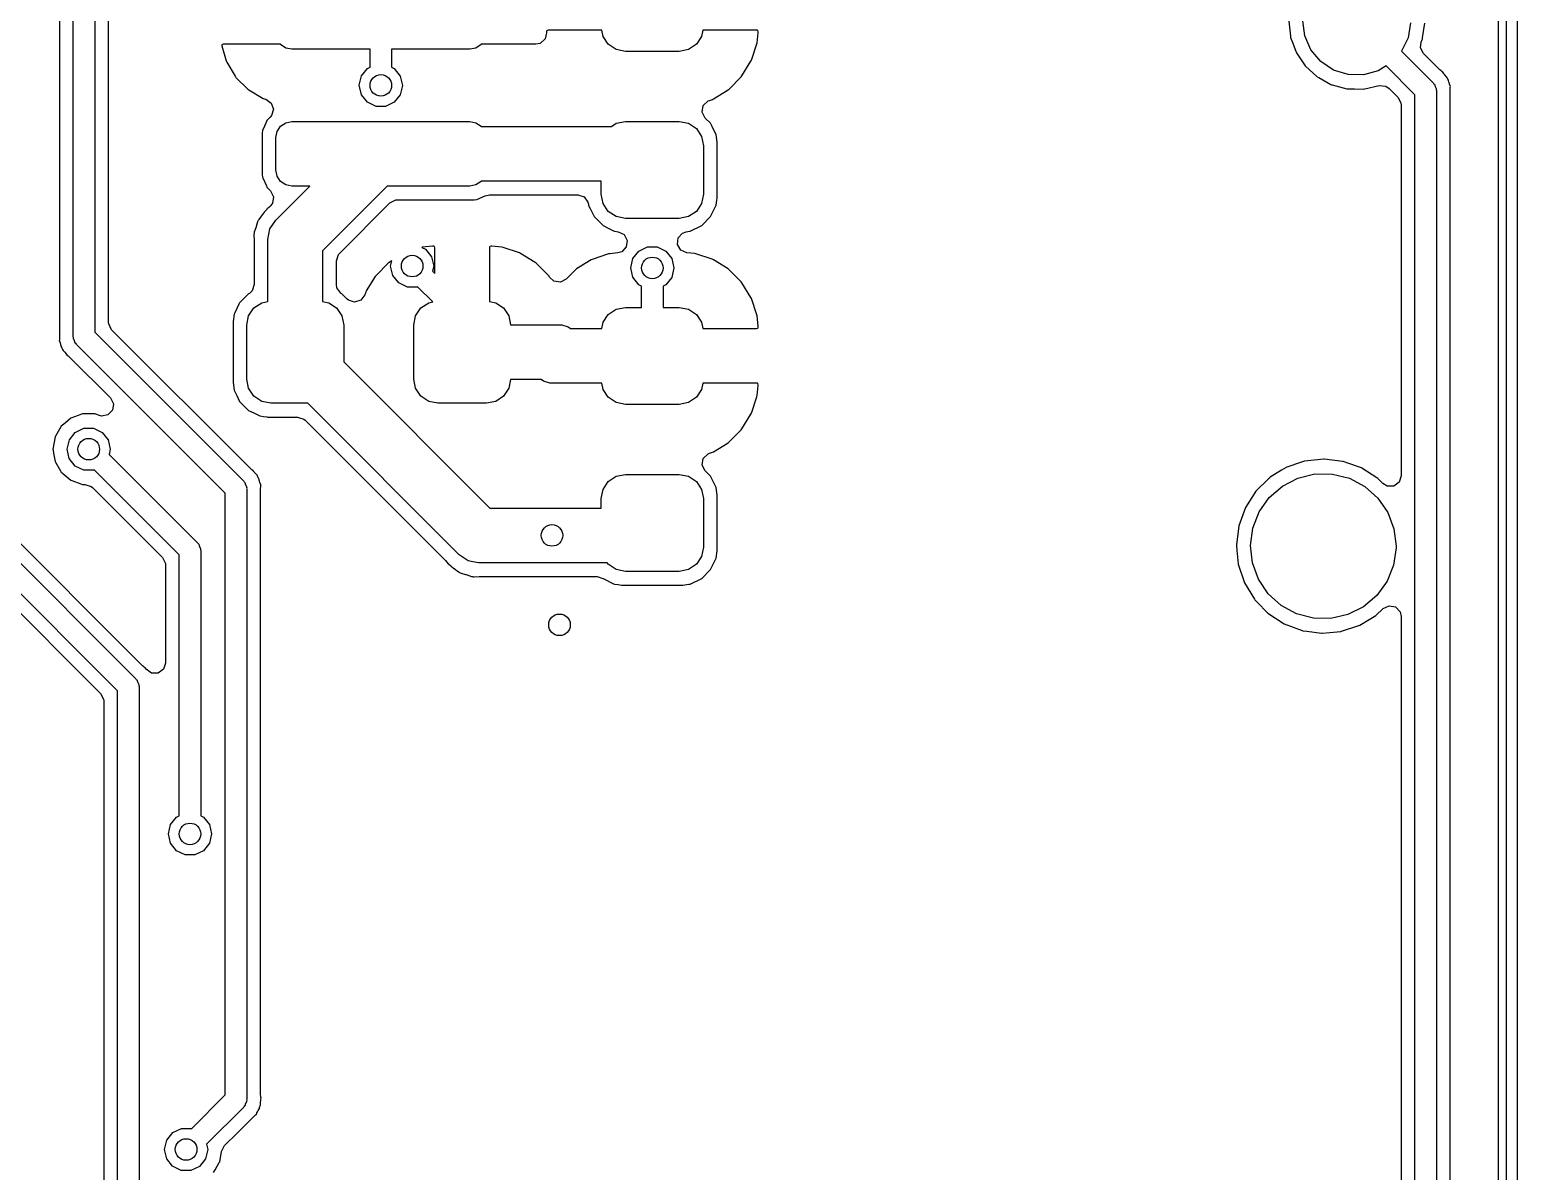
# Model space of a CAD drawing. Extents: x 3.59 to 5.68, y -3.55 to -1.66.
# Drawn here: x 5.132 to 5.676, y -2.705 to -2.288 of the extents above; entities that cross this region are included whole.
import ezdxf

# ---------------------------------------------------------------- set-up
doc = ezdxf.new("R2010")
doc.units = 0
doc.header["$MEASUREMENT"] = 0
doc.layers.add('BLACK', color=7, linetype='CONTINUOUS')

msp = doc.modelspace()

# ---------------------------------------------------------------- linework, layer by layer
at = {"layer": 'BLACK', "linetype": 'CONTINUOUS'}
for p, q in [((5.6721, -3.42997), (5.6721, -1.77643)), ((5.67604, -1.77643), (5.67604, -3.42997)), ((5.66905, -1.85785), (5.66905, -2.51005)), ((5.14831, -2.4005), (5.14831, -2.21697)), ((5.15619, -2.21697), (5.15619, -2.39887)), ((5.1433, -2.2222), (5.1433, -2.40017)), ((5.16121, -2.39518), (5.16121, -2.22137)), ((5.32186, -2.28855), (5.32136, -2.28871)), ((5.34147, -2.28855), (5.32186, -2.28855)), ((5.34192, -2.2908), (5.34147, -2.28855)), ((5.37842, -2.28855), (5.37797, -2.2908)), ((5.39832, -2.28855), (5.37842, -2.28855)), ((5.39848, -2.28867), (5.39832, -2.28855)), ((5.59251, -2.28526), (5.59312, -2.29074)), ((5.59841, -2.29059), (5.59769, -2.28505)), ((5.63705, -2.28577), (5.63613, -2.29128)), ((5.64147, -2.2913), (5.64224, -2.28594)), ((5.20308, -2.29367), (5.20263, -2.29381)), ((5.20263, -2.29381), (5.20263, -2.29423)), ((5.22402, -2.29367), (5.20308, -2.29367)), ((5.22408, -2.29375), (5.22402, -2.29367)), ((5.22599, -2.29503), (5.22408, -2.29375)), ((5.29739, -2.29375), (5.29547, -2.29503)), ((5.29744, -2.29367), (5.29739, -2.29375)), ((5.31737, -2.29367), (5.29744, -2.29367)), ((5.31895, -2.29333), (5.31737, -2.29367)), ((5.32074, -2.29172), (5.31895, -2.29333)), ((5.32121, -2.28953), (5.32074, -2.29172)), ((5.32126, -2.28952), (5.32121, -2.28953)), ((5.32136, -2.28871), (5.32124, -2.28887)), ((5.32124, -2.28887), (5.32124, -2.28922)), ((5.32124, -2.28922), (5.32126, -2.28952)), ((5.34384, -2.29367), (5.34192, -2.2908)), ((5.34671, -2.29559), (5.34384, -2.29367)), ((5.37605, -2.29367), (5.37318, -2.29559)), ((5.37797, -2.2908), (5.37605, -2.29367)), ((5.39619, -2.29947), (5.39817, -2.2935)), ((5.39817, -2.2935), (5.39826, -2.29309)), ((5.39826, -2.29309), (5.39864, -2.28942)), ((5.39865, -2.28916), (5.39848, -2.28867)), ((5.39864, -2.28942), (5.39865, -2.28922)), ((5.39865, -2.28922), (5.39865, -2.28916)), ((5.59312, -2.29074), (5.59315, -2.29097)), ((5.59315, -2.29097), (5.59323, -2.29119)), ((5.59323, -2.29119), (5.59323, -2.29119)), ((5.59323, -2.29119), (5.594, -2.2933)), ((5.594, -2.2933), (5.5952, -2.29659)), ((5.60066, -2.29569), (5.59841, -2.29059)), ((5.63613, -2.29128), (5.63377, -2.29613)), ((5.64072, -2.29493), (5.64096, -2.29287)), ((5.64096, -2.29287), (5.64132, -2.29195)), ((5.64132, -2.29195), (5.64141, -2.29173)), ((5.64132, -2.29195), (5.64132, -2.29195)), ((5.64141, -2.29173), (5.64147, -2.2913)), ((5.20263, -2.29423), (5.20422, -2.29971)), ((5.22825, -2.29548), (5.22599, -2.29503)), ((5.2568, -2.29548), (5.22825, -2.29548)), ((5.2568, -2.30204), (5.2568, -2.29548)), ((5.29321, -2.29548), (5.26467, -2.29548)), ((5.26467, -2.29548), (5.26467, -2.30204)), ((5.29547, -2.29503), (5.29321, -2.29548)), ((5.3501, -2.29626), (5.34671, -2.29559)), ((5.36979, -2.29626), (5.3501, -2.29626)), ((5.37318, -2.29559), (5.36979, -2.29626)), ((5.396, -2.29988), (5.39619, -2.29947)), ((5.5952, -2.29659), (5.59533, -2.29678)), ((5.59533, -2.29678), (5.59533, -2.29678)), ((5.59533, -2.29678), (5.59586, -2.29757)), ((5.59586, -2.29757), (5.59854, -2.30155)), ((5.60425, -2.29997), (5.60066, -2.29569)), ((5.63377, -2.29613), (5.64534, -2.3077)), ((5.64182, -2.29708), (5.64072, -2.29493)), ((5.6477, -2.30296), (5.64182, -2.29708)), ((5.20422, -2.29971), (5.20441, -2.30015)), ((5.20441, -2.30015), (5.2075, -2.30536)), ((5.25364, -2.30524), (5.25583, -2.3025)), ((5.25583, -2.3025), (5.2568, -2.30204)), ((5.26467, -2.30204), (5.26564, -2.30251)), ((5.26564, -2.30251), (5.26783, -2.30525)), ((5.39271, -2.30522), (5.396, -2.29988)), ((5.59854, -2.30155), (5.59871, -2.30171)), ((5.59871, -2.30171), (5.59871, -2.30171)), ((5.59871, -2.30171), (5.60278, -2.30542)), ((5.6089, -2.30306), (5.60425, -2.29997)), ((5.61423, -2.30472), (5.6089, -2.30306)), ((5.61981, -2.30483), (5.61423, -2.30472)), ((5.62519, -2.30336), (5.61981, -2.30483)), ((5.62808, -2.30158), (5.62519, -2.30336)), ((5.63862, -2.31212), (5.62808, -2.30158)), ((5.64809, -2.30326), (5.6477, -2.30296)), ((5.64833, -2.30348), (5.64809, -2.30326)), ((5.64869, -2.30368), (5.64833, -2.30348)), ((5.64915, -2.30431), (5.64869, -2.30368)), ((5.64921, -2.3044), (5.64915, -2.30431)), ((5.64961, -2.30487), (5.64921, -2.3044)), ((5.65024, -2.3055), (5.64961, -2.30487)), ((5.2075, -2.30536), (5.20779, -2.30575)), ((5.20779, -2.30575), (5.21207, -2.31003)), ((5.21207, -2.31003), (5.21246, -2.31033)), ((5.21246, -2.31033), (5.21767, -2.31341)), ((5.25286, -2.30865), (5.25364, -2.30524)), ((5.25363, -2.31207), (5.25286, -2.30865)), ((5.26861, -2.30869), (5.26782, -2.3121)), ((5.26783, -2.30525), (5.26861, -2.30867)), ((5.26861, -2.30867), (5.26861, -2.30869)), ((5.3823, -2.3136), (5.38764, -2.31029)), ((5.38764, -2.31029), (5.38799, -2.31002)), ((5.38799, -2.31002), (5.39243, -2.30557)), ((5.39243, -2.30557), (5.39271, -2.30522)), ((5.60278, -2.30542), (5.60296, -2.30558)), ((5.60296, -2.30558), (5.60347, -2.30585)), ((5.60347, -2.30585), (5.60795, -2.30829)), ((5.60795, -2.30829), (5.60821, -2.30843)), ((5.60821, -2.30843), (5.60844, -2.30849)), ((5.60844, -2.30849), (5.60844, -2.30849)), ((5.60844, -2.30849), (5.61377, -2.30989)), ((5.61377, -2.30989), (5.614, -2.30995)), ((5.614, -2.30995), (5.61423, -2.30995)), ((5.61423, -2.30995), (5.61423, -2.30995)), ((5.61423, -2.30995), (5.61653, -2.30999)), ((5.61653, -2.30999), (5.61998, -2.31004)), ((5.61998, -2.31004), (5.62037, -2.30995)), ((5.62037, -2.30995), (5.62558, -2.30876)), ((5.62558, -2.30876), (5.62798, -2.30897)), ((5.62798, -2.30897), (5.62921, -2.3098)), ((5.62921, -2.3098), (5.63246, -2.31306)), ((5.64534, -2.3077), (5.64549, -2.30799)), ((5.64549, -2.30799), (5.64574, -2.30817)), ((5.64574, -2.30817), (5.64603, -2.30905)), ((5.64603, -2.30905), (5.64645, -2.30987)), ((5.64645, -2.30987), (5.6464, -2.31019)), ((5.6464, -2.31019), (5.6465, -2.31049)), ((5.65039, -2.30588), (5.65024, -2.3055)), ((5.65056, -2.30615), (5.65039, -2.30588)), ((5.65068, -2.30643), (5.65056, -2.30615)), ((5.65092, -2.30676), (5.65068, -2.30643)), ((5.65107, -2.30746), (5.65092, -2.30676)), ((5.65111, -2.30764), (5.65107, -2.30746)), ((5.65128, -2.30822), (5.65111, -2.30764)), ((5.6516, -2.30906), (5.65128, -2.30822)), ((5.65152, -2.31062), (5.65158, -2.30946)), ((5.65158, -2.30946), (5.6516, -2.30906)), ((5.65158, -2.30946), (5.65158, -2.30946)), ((4.96157, -2.3158), (5.17121, -2.52544)), ((5.21767, -2.31341), (5.21812, -2.3136)), ((5.21812, -2.3136), (5.21864, -2.31375)), ((5.21864, -2.31375), (5.22063, -2.31511)), ((5.22063, -2.31511), (5.22145, -2.31737)), ((5.25581, -2.31481), (5.25363, -2.31207)), ((5.25896, -2.31634), (5.25581, -2.31481)), ((5.26562, -2.31484), (5.26246, -2.31635)), ((5.26782, -2.3121), (5.26562, -2.31484)), ((5.37858, -2.31608), (5.38029, -2.31437)), ((5.38029, -2.31437), (5.38082, -2.31415)), ((5.38082, -2.31415), (5.3819, -2.31379)), ((5.3819, -2.31379), (5.3823, -2.3136)), ((5.63246, -2.31306), (5.63355, -2.3152)), ((5.63355, -2.3152), (5.6336, -2.31581)), ((5.6336, -2.31581), (5.6336, -2.45136)), ((5.63862, -3.06315), (5.63862, -2.31212)), ((5.6465, -2.31049), (5.6465, -3.06478)), ((5.65152, -2.31082), (5.65152, -2.31062)), ((5.65152, -3.06309), (5.65152, -2.31082)), ((5.21934, -2.32123), (5.21908, -2.32148)), ((5.22031, -2.32025), (5.21934, -2.32123)), ((5.21934, -2.32123), (5.21934, -2.32123)), ((5.22077, -2.31969), (5.22031, -2.32025)), ((5.22145, -2.31737), (5.22077, -2.31969)), ((5.26246, -2.31635), (5.25896, -2.31634)), ((5.37821, -2.31846), (5.37858, -2.31608)), ((5.3793, -2.3206), (5.37821, -2.31846)), ((5.38123, -2.32252), (5.3793, -2.3206)), ((5.16449, -2.52986), (4.95601, -2.32137)), ((5.21744, -2.3252), (5.21733, -2.32614)), ((5.21733, -2.32614), (5.21733, -2.34119)), ((5.21818, -2.32352), (5.21744, -2.3252)), ((5.21894, -2.32181), (5.21818, -2.32352)), ((5.21908, -2.32148), (5.21894, -2.32181)), ((5.21894, -2.32181), (5.21894, -2.32181)), ((5.22235, -2.32776), (5.2228, -2.3255)), ((5.2228, -2.3255), (5.22408, -2.32358)), ((5.22408, -2.32358), (5.22599, -2.3223)), ((5.22599, -2.3223), (5.22825, -2.32185)), ((5.22825, -2.32185), (5.29321, -2.32185)), ((5.29321, -2.32185), (5.29547, -2.3223)), ((5.29547, -2.3223), (5.29739, -2.32358)), ((5.29739, -2.32358), (5.29744, -2.32367)), ((5.29744, -2.32367), (5.34501, -2.32367)), ((5.34501, -2.32367), (5.34671, -2.32253)), ((5.34671, -2.32253), (5.3501, -2.32185)), ((5.3501, -2.32185), (5.36979, -2.32185)), ((5.36979, -2.32185), (5.37318, -2.32253)), ((5.37318, -2.32253), (5.37605, -2.32445)), ((5.37605, -2.32445), (5.37797, -2.32732)), ((5.38179, -2.32367), (5.38123, -2.32252)), ((5.38271, -2.32554), (5.38179, -2.32367)), ((5.38326, -2.32667), (5.38271, -2.32554)), ((5.38367, -2.3294), (5.38326, -2.32667)), ((5.22235, -2.33957), (5.22235, -2.32776)), ((5.37797, -2.32732), (5.37865, -2.33071)), ((5.37865, -2.33071), (5.37865, -2.34843)), ((5.38367, -2.34974), (5.38367, -2.3294)), ((5.21733, -2.34119), (5.21744, -2.34215)), ((5.21744, -2.34215), (5.21756, -2.34241)), ((5.21756, -2.34241), (5.21756, -2.34241)), ((5.21756, -2.34241), (5.2189, -2.34543)), ((5.2228, -2.34183), (5.22235, -2.33957)), ((5.22408, -2.34375), (5.2228, -2.34183)), ((5.2189, -2.34543), (5.21909, -2.34587)), ((5.21909, -2.34587), (5.21935, -2.34612)), ((5.21935, -2.34612), (5.21935, -2.34612)), ((5.21935, -2.34612), (5.22044, -2.34721)), ((5.22044, -2.34721), (5.22154, -2.34936)), ((5.22238, -2.35789), (5.23479, -2.34548)), ((5.22599, -2.34503), (5.22408, -2.34375)), ((5.22825, -2.34548), (5.22599, -2.34503)), ((5.23479, -2.34548), (5.22825, -2.34548)), ((5.26308, -2.34548), (5.23945, -2.36911)), ((5.29321, -2.34548), (5.26308, -2.34548)), ((5.29547, -2.34503), (5.29321, -2.34548)), ((5.29739, -2.34375), (5.29547, -2.34503)), ((5.29744, -2.34367), (5.29739, -2.34375)), ((5.34124, -2.34367), (5.29744, -2.34367)), ((5.34124, -2.34843), (5.34124, -2.34367)), ((5.34192, -2.35182), (5.34124, -2.34843)), ((5.37865, -2.34843), (5.37797, -2.35182)), ((5.2192, -2.3537), (5.219, -2.35395)), ((5.21961, -2.35344), (5.2192, -2.3537)), ((5.22026, -2.35292), (5.21961, -2.35344)), ((5.22044, -2.35273), (5.22026, -2.35292)), ((5.22116, -2.35174), (5.22044, -2.35273)), ((5.22154, -2.34936), (5.22116, -2.35174)), ((5.24561, -2.37004), (5.26402, -2.35164)), ((5.26402, -2.35164), (5.26616, -2.35054)), ((5.26616, -2.35054), (5.26677, -2.3505)), ((5.26677, -2.3505), (5.29484, -2.3505)), ((5.29484, -2.3505), (5.29579, -2.35038)), ((5.29579, -2.35038), (5.29885, -2.34902)), ((5.29885, -2.34902), (5.30044, -2.34869)), ((5.30044, -2.34869), (5.3327, -2.34869)), ((5.3327, -2.34869), (5.33499, -2.34943)), ((5.33499, -2.34943), (5.33641, -2.35138)), ((5.33641, -2.35138), (5.33656, -2.35202)), ((5.33656, -2.35202), (5.33663, -2.35247)), ((5.33663, -2.35247), (5.33676, -2.35274)), ((5.33676, -2.35274), (5.33676, -2.35274)), ((5.33676, -2.35274), (5.33723, -2.3537)), ((5.33723, -2.3537), (5.33866, -2.35662)), ((5.34384, -2.35469), (5.34192, -2.35182)), ((5.37797, -2.35182), (5.37605, -2.35469)), ((5.38242, -2.35419), (5.38314, -2.35272)), ((5.38314, -2.35272), (5.38327, -2.35245)), ((5.38314, -2.35272), (5.38314, -2.35272)), ((5.38327, -2.35245), (5.38353, -2.35066)), ((5.38353, -2.35066), (5.38364, -2.34988)), ((5.38364, -2.34988), (5.38367, -2.34974)), ((5.38364, -2.34988), (5.38364, -2.34988)), ((5.21568, -2.35857), (5.21519, -2.36023)), ((5.21577, -2.35827), (5.21568, -2.35857)), ((5.21568, -2.35857), (5.21568, -2.35857)), ((5.21595, -2.35802), (5.21577, -2.35827)), ((5.21601, -2.35791), (5.21595, -2.35802)), ((5.2161, -2.35763), (5.21601, -2.35791)), ((5.21738, -2.35601), (5.2161, -2.35763)), ((5.21749, -2.35587), (5.21738, -2.35601)), ((5.21785, -2.35536), (5.21749, -2.35587)), ((5.21795, -2.35523), (5.21785, -2.35536)), ((5.21785, -2.35536), (5.21785, -2.35536)), ((5.21806, -2.35511), (5.21795, -2.35523)), ((5.21812, -2.35504), (5.21806, -2.35511)), ((5.21834, -2.3548), (5.21812, -2.35504)), ((5.219, -2.35396), (5.21834, -2.3548)), ((5.219, -2.35395), (5.219, -2.35396)), ((5.22021, -2.36114), (5.22238, -2.35789)), ((5.33866, -2.35662), (5.33889, -2.35685)), ((5.33889, -2.35685), (5.33914, -2.3571)), ((5.33914, -2.3571), (5.34193, -2.35988)), ((5.34671, -2.35661), (5.34384, -2.35469)), ((5.3501, -2.35729), (5.34671, -2.35661)), ((5.36979, -2.35729), (5.3501, -2.35729)), ((5.37318, -2.35661), (5.36979, -2.35729)), ((5.37605, -2.35469), (5.37318, -2.35661)), ((5.37798, -2.35987), (5.38124, -2.3566)), ((5.38124, -2.3566), (5.38242, -2.35419)), ((5.21442, -2.3628), (5.21434, -2.36306)), ((5.21434, -2.36306), (5.21435, -2.36338)), ((5.21435, -2.36338), (5.21435, -2.36338)), ((5.21435, -2.36338), (5.21443, -2.36521)), ((5.21443, -2.36269), (5.21442, -2.3628)), ((5.21445, -2.36235), (5.21443, -2.36257)), ((5.21443, -2.36257), (5.21443, -2.36265)), ((5.21443, -2.36265), (5.21443, -2.36269)), ((5.2146, -2.36191), (5.21445, -2.36235)), ((5.21468, -2.36169), (5.2146, -2.36191)), ((5.21513, -2.36041), (5.21468, -2.36169)), ((5.21519, -2.36023), (5.21513, -2.36041)), ((5.21945, -2.36496), (5.22021, -2.36114)), ((5.34193, -2.35988), (5.34405, -2.36092)), ((5.34405, -2.36092), (5.34581, -2.36178)), ((5.34581, -2.36178), (5.34581, -2.36178)), ((5.34581, -2.36178), (5.34608, -2.36191)), ((5.34608, -2.36191), (5.34684, -2.36202)), ((5.34684, -2.36202), (5.34751, -2.36212)), ((5.34751, -2.36212), (5.34967, -2.36319)), ((5.34967, -2.36319), (5.35079, -2.36532)), ((5.36913, -2.3668), (5.36938, -2.3644)), ((5.36938, -2.3644), (5.37098, -2.36261)), ((5.37098, -2.36261), (5.37237, -2.36212)), ((5.37237, -2.36212), (5.37353, -2.36195)), ((5.37353, -2.36195), (5.37383, -2.36191)), ((5.37383, -2.36191), (5.37798, -2.35987)), ((5.21443, -2.36521), (5.21443, -2.36536)), ((5.21443, -2.36536), (5.21443, -2.38142)), ((5.21945, -2.38763), (5.21945, -2.36496)), ((5.23945, -2.36911), (5.23945, -2.38764)), ((5.24521, -2.37051), (5.24561, -2.37004)), ((5.27587, -2.3678), (5.27566, -2.36785)), ((5.27566, -2.36785), (5.27709, -2.36854)), ((5.27958, -2.36742), (5.27587, -2.3678)), ((5.27709, -2.36854), (5.27927, -2.37127)), ((5.27978, -2.36741), (5.27958, -2.36742)), ((5.28013, -2.36741), (5.27978, -2.36741)), ((5.28029, -2.36752), (5.28013, -2.36741)), ((5.28046, -2.36802), (5.28029, -2.36752)), ((5.28046, -2.3774), (5.28046, -2.36802)), ((5.30057, -2.36757), (5.30046, -2.36773)), ((5.30046, -2.36773), (5.30046, -2.38763)), ((5.30107, -2.36741), (5.30057, -2.36757)), ((5.30113, -2.36741), (5.30107, -2.36741)), ((5.30133, -2.36742), (5.30113, -2.36741)), ((5.305, -2.36779), (5.30133, -2.36742)), ((5.30541, -2.36788), (5.305, -2.36779)), ((5.31138, -2.36986), (5.30541, -2.36788)), ((5.31179, -2.37005), (5.31138, -2.36986)), ((5.31713, -2.37334), (5.31179, -2.37005)), ((5.34437, -2.37016), (5.34396, -2.37025)), ((5.34735, -2.36985), (5.34437, -2.37016)), ((5.34876, -2.36943), (5.34735, -2.36985)), ((5.35044, -2.3677), (5.34876, -2.36943)), ((5.35079, -2.36532), (5.35044, -2.3677)), ((5.35286, -2.37193), (5.35504, -2.3692)), ((5.35504, -2.3692), (5.3582, -2.36768)), ((5.3582, -2.36768), (5.3617, -2.36768)), ((5.3617, -2.36768), (5.36486, -2.3692)), ((5.36486, -2.3692), (5.36704, -2.37194)), ((5.37034, -2.36888), (5.36913, -2.3668)), ((5.37254, -2.36985), (5.37034, -2.36888)), ((5.37547, -2.37015), (5.37254, -2.36985)), ((5.37588, -2.37024), (5.37547, -2.37015)), ((5.17327, -2.5204), (5.02444, -2.37157)), ((5.24447, -2.3728), (5.24521, -2.37051)), ((5.24447, -2.38145), (5.24447, -2.3728)), ((5.26339, -2.37365), (5.25896, -2.3781)), ((5.26374, -2.37337), (5.26339, -2.37365)), ((5.26474, -2.37276), (5.26374, -2.37337)), ((5.2643, -2.37468), (5.26474, -2.37276)), ((5.26508, -2.37809), (5.2643, -2.37468)), ((5.27927, -2.37127), (5.28005, -2.37469)), ((5.28005, -2.37472), (5.27962, -2.37657)), ((5.28005, -2.37469), (5.28005, -2.37472)), ((5.31748, -2.37362), (5.31713, -2.37334)), ((5.32192, -2.37806), (5.31748, -2.37362)), ((5.33758, -2.37243), (5.33225, -2.37574)), ((5.33799, -2.37224), (5.33758, -2.37243)), ((5.34396, -2.37025), (5.33799, -2.37224)), ((5.35207, -2.37534), (5.35286, -2.37193)), ((5.35284, -2.37876), (5.35207, -2.37534)), ((5.36782, -2.37539), (5.36703, -2.3788)), ((5.36704, -2.37194), (5.36782, -2.37536)), ((5.36782, -2.37536), (5.36782, -2.37539)), ((5.38185, -2.37222), (5.37588, -2.37024)), ((5.38226, -2.37241), (5.38185, -2.37222)), ((5.3876, -2.37571), (5.38226, -2.37241)), ((5.25868, -2.37845), (5.25538, -2.38379)), ((5.25896, -2.3781), (5.25868, -2.37845)), ((5.26725, -2.38083), (5.26508, -2.37809)), ((5.27041, -2.38236), (5.26725, -2.38083)), ((5.27962, -2.37657), (5.28046, -2.3774)), ((5.3222, -2.37841), (5.32192, -2.37806)), ((5.32241, -2.37874), (5.3222, -2.37841)), ((5.32395, -2.38016), (5.32241, -2.37874)), ((5.32633, -2.38053), (5.32395, -2.38016)), ((5.32848, -2.37944), (5.32633, -2.38053)), ((5.3319, -2.37602), (5.32848, -2.37944)), ((5.33225, -2.37574), (5.3319, -2.37602)), ((5.35502, -2.3815), (5.35284, -2.37876)), ((5.36703, -2.3788), (5.36484, -2.38153)), ((5.38796, -2.37598), (5.3876, -2.37571)), ((5.3924, -2.38042), (5.38796, -2.37598)), ((5.39268, -2.38077), (5.3924, -2.38042)), ((5.39598, -2.38611), (5.39268, -2.38077)), ((5.21238, -2.38482), (5.20912, -2.38809)), ((5.21267, -2.38468), (5.21238, -2.38482)), ((5.2128, -2.38459), (5.21267, -2.38468)), ((5.21368, -2.38371), (5.2128, -2.38459)), ((5.21443, -2.38142), (5.21368, -2.38371)), ((5.24467, -2.38268), (5.24447, -2.38145)), ((5.2461, -2.38462), (5.24467, -2.38268)), ((5.24617, -2.38467), (5.2461, -2.38462)), ((5.24646, -2.38481), (5.24617, -2.38467)), ((5.24669, -2.38504), (5.24646, -2.38481)), ((5.2484, -2.38675), (5.24669, -2.38504)), ((5.25486, -2.38522), (5.25343, -2.38716)), ((5.25519, -2.3842), (5.25486, -2.38522)), ((5.25538, -2.38379), (5.25519, -2.3842)), ((5.27391, -2.38237), (5.27041, -2.38236)), ((5.27417, -2.38225), (5.27391, -2.38237)), ((5.2797, -2.38778), (5.27417, -2.38225)), ((5.35601, -2.38198), (5.35502, -2.3815)), ((5.35601, -2.38977), (5.35601, -2.38198)), ((5.36484, -2.38153), (5.36388, -2.38199)), ((5.36388, -2.38199), (5.36388, -2.38977)), ((5.39617, -2.38652), (5.39598, -2.38611)), ((5.20732, -2.39179), (5.20709, -2.39224)), ((5.20886, -2.38863), (5.20732, -2.39179)), ((5.20912, -2.38809), (5.20886, -2.38863)), ((5.21239, -2.39287), (5.21431, -2.39)), ((5.21431, -2.39), (5.21718, -2.38808)), ((5.21718, -2.38808), (5.21945, -2.38763)), ((5.23945, -2.38764), (5.24168, -2.38808)), ((5.24168, -2.38808), (5.24456, -2.39)), ((5.24456, -2.39), (5.24648, -2.39287)), ((5.24885, -2.38713), (5.2484, -2.38675)), ((5.25113, -2.38789), (5.24885, -2.38713)), ((5.25343, -2.38716), (5.25113, -2.38789)), ((5.27341, -2.39287), (5.27533, -2.39)), ((5.27533, -2.39), (5.27821, -2.38808)), ((5.27821, -2.38808), (5.2797, -2.38778)), ((5.30046, -2.38763), (5.3027, -2.38808)), ((5.3027, -2.38808), (5.30558, -2.39)), ((5.30558, -2.39), (5.3075, -2.39287)), ((5.34384, -2.39236), (5.34671, -2.39044)), ((5.34671, -2.39044), (5.3501, -2.38977)), ((5.3501, -2.38977), (5.35601, -2.38977)), ((5.36388, -2.38977), (5.36979, -2.38977)), ((5.36979, -2.38977), (5.37318, -2.39044)), ((5.37318, -2.39044), (5.37605, -2.39236)), ((5.39816, -2.39248), (5.39617, -2.38652)), ((5.16126, -2.39579), (5.16121, -2.39518)), ((5.16235, -2.39794), (5.16126, -2.39579)), ((5.20709, -2.39224), (5.2067, -2.39495)), ((5.2067, -2.39495), (5.2067, -2.41726)), ((5.21172, -2.39626), (5.21239, -2.39287)), ((5.21172, -2.41595), (5.21172, -2.39626)), ((5.24648, -2.39287), (5.24715, -2.39626)), ((5.24715, -2.39626), (5.24715, -2.40967)), ((5.27274, -2.39626), (5.27341, -2.39287)), ((5.27274, -2.41595), (5.27274, -2.39626)), ((5.3075, -2.39287), (5.30814, -2.39611)), ((5.30814, -2.39611), (5.32691, -2.39611)), ((5.32691, -2.39611), (5.3292, -2.39685)), ((5.3292, -2.39685), (5.33007, -2.39748)), ((5.34147, -2.39748), (5.34192, -2.39524)), ((5.34192, -2.39524), (5.34384, -2.39236)), ((5.37605, -2.39236), (5.37797, -2.39524)), ((5.37797, -2.39524), (5.37842, -2.39748)), ((5.39803, -2.39748), (5.39853, -2.39732)), ((5.39825, -2.3929), (5.39816, -2.39248)), ((5.39864, -2.39661), (5.39825, -2.3929)), ((5.39853, -2.39732), (5.39865, -2.39716)), ((5.39865, -2.39681), (5.39864, -2.39661)), ((5.39865, -2.39716), (5.39865, -2.39681)), ((5.14323, -2.40153), (5.14321, -2.40194)), ((5.14321, -2.40194), (5.14335, -2.40232)), ((5.14329, -2.40037), (5.14323, -2.40153)), ((5.14323, -2.40153), (5.14323, -2.40153)), ((5.1433, -2.40017), (5.14329, -2.40037)), ((5.14335, -2.40232), (5.14335, -2.40232)), ((5.14335, -2.40232), (5.14353, -2.40277)), ((5.14353, -2.40277), (5.1437, -2.40336)), ((5.14841, -2.40081), (5.14831, -2.4005)), ((5.14836, -2.40112), (5.14841, -2.40081)), ((5.14878, -2.40194), (5.14836, -2.40112)), ((5.14907, -2.40282), (5.14878, -2.40194)), ((5.14932, -2.403), (5.14907, -2.40282)), ((5.15619, -2.39887), (5.21061, -2.45329)), ((5.21296, -2.44854), (5.16235, -2.39794)), ((5.33007, -2.39748), (5.34147, -2.39748)), ((5.37842, -2.39748), (5.39803, -2.39748)), ((5.1437, -2.40336), (5.14389, -2.40423)), ((5.14389, -2.40423), (5.14413, -2.40456)), ((5.14413, -2.40456), (5.14426, -2.40485)), ((5.14426, -2.40485), (5.14443, -2.40511)), ((5.14443, -2.40511), (5.14457, -2.40549)), ((5.14457, -2.40549), (5.1452, -2.40612)), ((5.1452, -2.40612), (5.1456, -2.40659)), ((5.1456, -2.40659), (5.14612, -2.40731)), ((5.14612, -2.40731), (5.14648, -2.40751)), ((5.14648, -2.40751), (5.14672, -2.40773)), ((5.14672, -2.40773), (5.14712, -2.40803)), ((5.14712, -2.40803), (5.16194, -2.42286)), ((5.14947, -2.40329), (5.14932, -2.403)), ((5.20389, -2.45771), (5.14947, -2.40329)), ((5.24715, -2.40967), (5.30056, -2.46309)), ((5.2067, -2.41726), (5.2071, -2.41999)), ((5.21239, -2.41934), (5.21172, -2.41595)), ((5.27341, -2.41934), (5.27274, -2.41595)), ((5.30814, -2.41611), (5.3075, -2.41934)), ((5.31934, -2.41611), (5.30814, -2.41611)), ((5.32022, -2.41674), (5.31934, -2.41611)), ((5.32251, -2.41748), (5.32022, -2.41674)), ((5.34147, -2.41748), (5.32251, -2.41748)), ((5.34192, -2.41973), (5.34147, -2.41748)), ((5.37842, -2.41748), (5.37797, -2.41973)), ((5.39832, -2.41748), (5.37842, -2.41748)), ((5.39826, -2.42202), (5.39864, -2.41836)), ((5.39848, -2.4176), (5.39832, -2.41748)), ((5.39865, -2.4181), (5.39848, -2.4176)), ((5.39864, -2.41836), (5.39865, -2.41816)), ((5.39865, -2.41816), (5.39865, -2.4181)), ((5.05093, -2.4234), (5.15833, -2.5308)), ((5.16194, -2.42286), (5.16304, -2.42501)), ((5.2071, -2.41999), (5.20723, -2.42026)), ((5.20723, -2.42026), (5.20723, -2.42026)), ((5.20723, -2.42026), (5.20809, -2.42201)), ((5.20809, -2.42201), (5.20913, -2.42414)), ((5.20913, -2.42414), (5.2124, -2.4274)), ((5.21431, -2.42221), (5.21239, -2.41934)), ((5.21718, -2.42413), (5.21431, -2.42221)), ((5.22057, -2.42481), (5.21718, -2.42413)), ((5.27533, -2.42221), (5.27341, -2.41934)), ((5.27821, -2.42413), (5.27533, -2.42221)), ((5.2816, -2.42481), (5.27821, -2.42413)), ((5.3027, -2.42413), (5.29931, -2.42481)), ((5.30558, -2.42221), (5.3027, -2.42413)), ((5.3075, -2.41934), (5.30558, -2.42221)), ((5.34384, -2.42261), (5.34192, -2.41973)), ((5.34671, -2.42453), (5.34384, -2.42261)), ((5.3501, -2.4252), (5.34671, -2.42453)), ((5.37318, -2.42453), (5.36979, -2.4252)), ((5.37605, -2.42261), (5.37318, -2.42453)), ((5.37797, -2.41973), (5.37605, -2.42261)), ((5.39619, -2.42841), (5.39817, -2.42244)), ((5.39817, -2.42244), (5.39826, -2.42202)), ((5.1501, -2.42928), (5.14743, -2.43025)), ((5.15138, -2.42881), (5.1501, -2.42928)), ((5.1517, -2.4287), (5.15138, -2.42881)), ((5.15138, -2.42881), (5.15138, -2.42881)), ((5.15625, -2.4287), (5.1517, -2.4287)), ((5.15785, -2.42928), (5.15625, -2.4287)), ((5.15858, -2.42947), (5.15785, -2.42928)), ((5.16096, -2.42909), (5.15858, -2.42947)), ((5.16266, -2.42739), (5.16096, -2.42909)), ((5.16304, -2.42501), (5.16266, -2.42739)), ((5.2124, -2.4274), (5.21434, -2.42835)), ((5.21434, -2.42835), (5.21628, -2.4293)), ((5.21628, -2.4293), (5.21628, -2.4293)), ((5.21628, -2.4293), (5.21656, -2.42943)), ((5.21656, -2.42943), (5.21789, -2.42963)), ((5.21789, -2.42963), (5.21912, -2.42981)), ((5.21912, -2.42981), (5.21912, -2.42981)), ((5.21912, -2.42981), (5.21926, -2.42983)), ((5.21926, -2.42983), (5.22028, -2.42983)), ((5.22028, -2.42983), (5.23031, -2.42983)), ((5.23401, -2.42481), (5.22057, -2.42481)), ((5.23031, -2.42983), (5.2326, -2.43057)), ((5.28935, -2.48016), (5.23401, -2.42481)), ((5.29931, -2.42481), (5.2816, -2.42481)), ((5.36979, -2.4252), (5.3501, -2.4252)), ((5.39271, -2.43416), (5.396, -2.42881)), ((5.396, -2.42881), (5.39619, -2.42841)), ((5.14378, -2.43347), (5.14186, -2.43679)), ((5.14395, -2.43317), (5.14378, -2.43347)), ((5.14482, -2.43244), (5.14395, -2.43317)), ((5.14542, -2.43193), (5.14482, -2.43244)), ((5.14743, -2.43025), (5.14542, -2.43193)), ((5.14689, -2.43816), (5.14907, -2.43543)), ((5.14907, -2.43543), (5.15223, -2.43391)), ((5.15223, -2.43391), (5.15573, -2.43392)), ((5.15573, -2.43392), (5.15889, -2.43544)), ((5.15889, -2.43544), (5.16107, -2.43818)), ((5.2326, -2.43057), (5.23307, -2.43097)), ((5.23307, -2.43097), (5.24734, -2.44525)), ((5.38799, -2.43895), (5.39243, -2.43451)), ((5.39243, -2.43451), (5.39271, -2.43416)), ((5.14167, -2.43711), (5.14088, -2.44159)), ((5.14186, -2.43679), (5.14167, -2.43711)), ((5.1461, -2.44158), (5.14689, -2.43816)), ((5.16107, -2.43818), (5.16185, -2.44159)), ((5.3823, -2.44253), (5.38764, -2.43923)), ((5.38764, -2.43923), (5.38799, -2.43895)), ((5.14088, -2.44159), (5.14094, -2.44193)), ((5.14094, -2.44193), (5.14115, -2.44308)), ((5.14115, -2.44308), (5.14167, -2.44607)), ((5.14167, -2.44607), (5.14184, -2.44636)), ((5.14688, -2.44499), (5.1461, -2.44158)), ((5.14905, -2.44774), (5.14688, -2.44499)), ((5.16185, -2.44162), (5.16142, -2.44347)), ((5.16142, -2.44347), (5.19377, -2.47581)), ((5.16185, -2.44159), (5.16185, -2.44162)), ((5.24734, -2.44525), (5.28437, -2.48228)), ((5.37821, -2.44739), (5.37858, -2.44501)), ((5.37858, -2.44501), (5.38029, -2.44331)), ((5.38029, -2.44331), (5.38082, -2.44308)), ((5.38082, -2.44308), (5.3819, -2.44273)), ((5.3819, -2.44273), (5.3823, -2.44253)), ((5.59834, -2.44597), (5.59719, -2.44636)), ((5.60539, -2.44523), (5.59834, -2.44597)), ((5.60561, -2.44526), (5.60539, -2.44523)), ((5.61221, -2.44604), (5.60561, -2.44526)), ((5.60561, -2.44526), (5.60561, -2.44526)), ((5.61243, -2.44607), (5.61221, -2.44604)), ((5.61221, -2.44604), (5.61221, -2.44604)), ((5.6145, -2.44681), (5.61243, -2.44607)), ((5.14184, -2.44636), (5.14184, -2.44636)), ((5.14184, -2.44636), (5.14368, -2.44954)), ((5.14368, -2.44954), (5.14395, -2.45001)), ((5.14395, -2.45001), (5.14421, -2.45023)), ((5.14421, -2.45023), (5.14455, -2.45051)), ((5.14455, -2.45051), (5.14743, -2.45293)), ((5.15221, -2.44926), (5.14905, -2.44774)), ((5.15571, -2.44927), (5.15221, -2.44926)), ((5.15597, -2.44915), (5.15571, -2.44927)), ((5.18705, -2.48023), (5.15597, -2.44915)), ((5.21335, -2.44884), (5.21296, -2.44854)), ((5.2136, -2.44907), (5.21335, -2.44884)), ((5.21395, -2.44927), (5.2136, -2.44907)), ((5.21427, -2.44971), (5.21395, -2.44927)), ((5.21447, -2.44999), (5.21427, -2.44971)), ((5.21487, -2.45046), (5.21447, -2.44999)), ((5.2155, -2.45109), (5.21487, -2.45046)), ((5.21565, -2.45147), (5.2155, -2.45109)), ((5.21582, -2.45173), (5.21565, -2.45147)), ((5.21595, -2.45202), (5.21582, -2.45173)), ((5.34384, -2.45339), (5.34671, -2.45147)), ((5.34671, -2.45147), (5.3501, -2.45079)), ((5.3501, -2.45079), (5.36979, -2.45079)), ((5.36979, -2.45079), (5.37318, -2.45147)), ((5.37318, -2.45147), (5.37605, -2.45339)), ((5.3793, -2.44954), (5.37821, -2.44739)), ((5.38022, -2.45046), (5.3793, -2.44954)), ((5.38086, -2.45109), (5.38022, -2.45046)), ((5.38123, -2.45146), (5.38086, -2.45109)), ((5.38156, -2.45213), (5.38123, -2.45146)), ((5.58991, -2.44931), (5.58578, -2.45186)), ((5.59163, -2.44826), (5.58991, -2.44931)), ((5.59184, -2.44819), (5.59163, -2.44826)), ((5.59719, -2.44636), (5.59184, -2.44819)), ((5.59184, -2.44819), (5.59184, -2.44819)), ((5.59591, -2.45212), (5.60211, -2.45062)), ((5.60211, -2.45062), (5.6085, -2.45066)), ((5.6085, -2.45066), (5.61469, -2.45221)), ((5.6184, -2.4482), (5.6145, -2.44681)), ((5.61911, -2.44845), (5.6184, -2.4482)), ((5.61929, -2.44856), (5.61911, -2.44845)), ((5.62475, -2.45203), (5.61929, -2.44856)), ((5.61929, -2.44856), (5.61929, -2.44856)), ((5.6336, -2.45136), (5.63286, -2.45365)), ((5.14743, -2.45293), (5.14775, -2.45305)), ((5.14775, -2.45305), (5.15109, -2.45426)), ((5.15109, -2.45426), (5.1517, -2.45448)), ((5.1517, -2.45448), (5.15259, -2.45448)), ((5.15259, -2.45448), (5.15488, -2.45523)), ((5.15488, -2.45523), (5.15534, -2.45563)), ((5.15534, -2.45563), (5.18089, -2.48117)), ((5.21061, -2.45329), (5.21075, -2.45357)), ((5.21075, -2.45357), (5.21101, -2.45376)), ((5.21101, -2.45376), (5.21129, -2.45464)), ((5.21129, -2.45464), (5.21171, -2.45546)), ((5.21171, -2.45546), (5.21166, -2.45577)), ((5.21166, -2.45577), (5.21176, -2.45607)), ((5.21176, -2.45607), (5.21176, -2.67917)), ((5.21619, -2.45235), (5.21595, -2.45202)), ((5.21631, -2.45293), (5.21619, -2.45235)), ((5.21637, -2.45322), (5.21631, -2.45293)), ((5.21655, -2.45381), (5.21637, -2.45322)), ((5.21687, -2.45464), (5.21655, -2.45381)), ((5.21678, -2.45621), (5.21685, -2.45505)), ((5.21678, -2.45641), (5.21678, -2.45621)), ((5.21678, -2.67747), (5.21678, -2.45641)), ((5.21685, -2.45505), (5.21687, -2.45464)), ((5.21685, -2.45505), (5.21685, -2.45505)), ((5.34124, -2.45965), (5.34192, -2.45626)), ((5.34192, -2.45626), (5.34384, -2.45339)), ((5.37605, -2.45339), (5.37797, -2.45626)), ((5.37797, -2.45626), (5.37865, -2.45965)), ((5.38303, -2.45512), (5.38156, -2.45213)), ((5.38326, -2.45561), (5.38303, -2.45512)), ((5.38367, -2.45833), (5.38326, -2.45561)), ((5.58053, -2.45693), (5.57669, -2.46289)), ((5.58516, -2.4524), (5.58053, -2.45693)), ((5.58544, -2.45212), (5.58516, -2.4524)), ((5.58542, -2.45924), (5.59023, -2.45504)), ((5.58559, -2.45197), (5.58544, -2.45212)), ((5.58578, -2.45186), (5.58559, -2.45197)), ((5.58578, -2.45186), (5.58578, -2.45186)), ((5.59023, -2.45504), (5.59591, -2.45212)), ((5.61469, -2.45221), (5.62034, -2.4552)), ((5.62034, -2.4552), (5.6251, -2.45945)), ((5.62509, -2.45225), (5.62475, -2.45203)), ((5.62525, -2.4524), (5.62509, -2.45225)), ((5.62694, -2.45411), (5.62525, -2.4524)), ((5.62525, -2.4524), (5.62525, -2.4524)), ((5.6285, -2.45507), (5.62694, -2.45411)), ((5.63091, -2.45507), (5.6285, -2.45507)), ((5.63286, -2.45365), (5.63091, -2.45507)), ((5.20389, -2.67753), (5.20389, -2.45771)), ((5.34124, -2.46309), (5.34124, -2.45965)), ((5.37865, -2.45965), (5.37865, -2.47737)), ((5.38367, -2.47868), (5.38367, -2.45833)), ((5.58175, -2.46447), (5.58542, -2.45924)), ((5.6251, -2.45945), (5.62872, -2.46471)), ((5.30056, -2.46309), (5.34124, -2.46309)), ((5.57669, -2.46289), (5.57427, -2.46955)), ((5.57943, -2.47041), (5.58175, -2.46447)), ((5.62872, -2.46471), (5.63098, -2.47068)), ((5.57427, -2.46955), (5.57338, -2.47658)), ((5.5786, -2.47675), (5.57943, -2.47041)), ((5.63098, -2.47068), (5.63174, -2.47702)), ((5.19377, -2.47581), (5.19391, -2.4761)), ((5.19391, -2.4761), (5.19417, -2.47628)), ((5.19417, -2.47628), (5.19445, -2.47716)), ((5.19445, -2.47716), (5.19487, -2.47798)), ((5.19487, -2.47798), (5.19482, -2.4783)), ((5.19482, -2.4783), (5.19492, -2.4786)), ((5.19492, -2.4786), (5.19492, -2.57552)), ((5.37865, -2.47737), (5.37797, -2.48076)), ((5.38327, -2.48139), (5.38367, -2.47868)), ((5.57338, -2.47658), (5.57357, -2.47858)), ((5.57357, -2.47858), (5.57405, -2.48342)), ((5.5793, -2.48309), (5.5786, -2.47675)), ((5.63174, -2.47758), (5.63084, -2.4839)), ((5.63174, -2.47702), (5.63174, -2.47758)), ((5.18089, -2.48117), (5.18198, -2.48331)), ((5.18198, -2.48331), (5.18203, -2.48392)), ((5.18203, -2.48392), (5.18203, -2.51972)), ((5.18705, -2.57552), (5.18705, -2.48023)), ((5.28437, -2.48228), (5.28489, -2.48292)), ((5.28489, -2.48292), (5.28496, -2.48303)), ((5.28496, -2.48303), (5.28515, -2.48333)), ((5.28515, -2.48333), (5.28541, -2.48353)), ((5.28541, -2.48353), (5.28541, -2.48353)), ((5.28541, -2.48353), (5.28625, -2.4842)), ((5.28625, -2.4842), (5.28649, -2.48441)), ((5.29086, -2.48117), (5.28935, -2.48016)), ((5.28935, -2.48016), (5.28935, -2.48016)), ((5.28935, -2.48016), (5.28935, -2.48016)), ((5.29259, -2.48233), (5.29086, -2.48117)), ((5.29438, -2.48268), (5.29259, -2.48233)), ((5.29259, -2.48233), (5.29259, -2.48233)), ((5.29259, -2.48233), (5.29259, -2.48233)), ((5.29642, -2.48309), (5.29438, -2.48268)), ((5.34348, -2.48309), (5.29642, -2.48309)), ((5.29642, -2.48309), (5.29642, -2.48309)), ((5.29642, -2.48309), (5.29642, -2.48309)), ((5.34384, -2.48363), (5.34348, -2.48309)), ((5.34671, -2.48555), (5.34384, -2.48363)), ((5.37605, -2.48363), (5.37318, -2.48555)), ((5.37797, -2.48076), (5.37605, -2.48363)), ((5.38124, -2.48554), (5.38267, -2.48261)), ((5.38267, -2.48261), (5.38314, -2.48166)), ((5.38314, -2.48166), (5.38327, -2.48139)), ((5.38314, -2.48166), (5.38314, -2.48166)), ((5.57405, -2.48342), (5.57405, -2.48342)), ((5.57405, -2.48342), (5.57407, -2.48363)), ((5.57407, -2.48363), (5.57631, -2.49036)), ((5.58149, -2.48909), (5.5793, -2.48309)), ((5.63084, -2.4839), (5.62846, -2.48983)), ((5.28649, -2.48441), (5.28656, -2.48447)), ((5.28656, -2.48447), (5.28668, -2.48459)), ((5.28668, -2.48459), (5.28732, -2.48505)), ((5.28732, -2.48505), (5.28747, -2.48516)), ((5.28747, -2.48516), (5.28908, -2.48643)), ((5.28908, -2.48643), (5.28936, -2.48653)), ((5.28936, -2.48653), (5.28947, -2.48659)), ((5.28947, -2.48659), (5.28972, -2.48676)), ((5.28972, -2.48676), (5.29003, -2.48685)), ((5.29003, -2.48685), (5.29003, -2.48685)), ((5.29003, -2.48685), (5.29169, -2.48735)), ((5.29169, -2.48735), (5.29186, -2.48741)), ((5.29186, -2.48741), (5.2938, -2.48809)), ((5.2938, -2.48809), (5.29402, -2.48811)), ((5.29402, -2.48811), (5.2941, -2.48811)), ((5.2941, -2.48811), (5.29415, -2.48811)), ((5.29415, -2.48811), (5.29425, -2.48812)), ((5.29425, -2.48812), (5.29451, -2.48819)), ((5.29451, -2.48819), (5.29483, -2.48818)), ((5.29483, -2.48818), (5.29666, -2.48811)), ((5.29483, -2.48818), (5.29483, -2.48818)), ((5.29666, -2.48811), (5.29681, -2.48811)), ((5.29681, -2.48811), (5.33977, -2.48811)), ((5.33977, -2.48811), (5.3419, -2.48879)), ((5.3419, -2.48879), (5.34193, -2.48882)), ((5.34193, -2.48882), (5.34222, -2.48896)), ((5.34222, -2.48896), (5.34222, -2.48896)), ((5.34222, -2.48896), (5.34581, -2.49072)), ((5.3501, -2.48622), (5.34671, -2.48555)), ((5.36979, -2.48622), (5.3501, -2.48622)), ((5.37318, -2.48555), (5.36979, -2.48622)), ((5.37383, -2.49084), (5.37798, -2.48881)), ((5.37798, -2.48881), (5.38124, -2.48554)), ((5.58505, -2.49439), (5.58149, -2.48909)), ((5.34581, -2.49072), (5.34581, -2.49072)), ((5.34581, -2.49072), (5.34608, -2.49085)), ((5.34608, -2.49085), (5.34742, -2.49104)), ((5.34742, -2.49104), (5.34865, -2.49122)), ((5.34865, -2.49122), (5.34865, -2.49122)), ((5.34865, -2.49122), (5.34879, -2.49124)), ((5.34879, -2.49124), (5.35989, -2.49124)), ((5.35989, -2.49124), (5.3711, -2.49124)), ((5.3711, -2.49124), (5.37331, -2.49092)), ((5.37331, -2.49092), (5.37353, -2.49089)), ((5.37353, -2.49089), (5.37383, -2.49084)), ((5.57631, -2.49036), (5.57998, -2.49642)), ((5.58977, -2.49869), (5.58505, -2.49439)), ((5.62473, -2.49501), (5.61988, -2.49916)), ((5.62846, -2.48983), (5.62473, -2.49501)), ((5.57998, -2.49642), (5.58013, -2.49658)), ((5.58013, -2.49658), (5.58013, -2.49658)), ((5.58013, -2.49658), (5.58091, -2.49739)), ((5.58091, -2.49739), (5.5849, -2.50152)), ((5.59539, -2.50173), (5.58977, -2.49869)), ((5.61988, -2.49916), (5.61417, -2.50203)), ((5.62439, -2.50235), (5.62702, -2.49985)), ((5.62702, -2.49985), (5.62919, -2.49881)), ((5.62919, -2.49881), (5.63156, -2.49924)), ((5.63156, -2.49924), (5.63322, -2.50099)), ((5.5849, -2.50152), (5.59083, -2.5054)), ((5.59083, -2.5054), (5.59748, -2.50787)), ((5.60156, -2.50335), (5.59539, -2.50173)), ((5.60795, -2.50345), (5.60156, -2.50335)), ((5.61417, -2.50203), (5.60795, -2.50345)), ((5.61177, -2.5081), (5.6181, -2.50605)), ((5.6181, -2.50605), (5.6183, -2.50598)), ((5.6181, -2.50605), (5.6181, -2.50605)), ((5.6183, -2.50598), (5.61849, -2.50587)), ((5.61849, -2.50587), (5.62251, -2.50347)), ((5.61849, -2.50587), (5.61849, -2.50587)), ((5.62251, -2.50347), (5.62439, -2.50235)), ((5.63322, -2.50099), (5.6336, -2.50267)), ((5.6336, -2.50267), (5.6336, -3.05946)), ((5.59748, -2.50787), (5.59769, -2.5079)), ((5.59769, -2.5079), (5.59769, -2.5079)), ((5.59769, -2.5079), (5.59918, -2.5081)), ((5.59918, -2.5081), (5.6045, -2.50881)), ((5.6045, -2.50881), (5.60472, -2.50879)), ((5.60472, -2.50879), (5.60757, -2.50853)), ((5.60472, -2.50879), (5.60472, -2.50879)), ((5.60757, -2.50853), (5.61156, -2.50817)), ((5.61156, -2.50817), (5.61177, -2.5081)), ((5.61177, -2.5081), (5.61177, -2.5081)), ((5.66905, -2.51005), (5.66905, -3.3257)), ((5.17356, -2.5207), (5.17327, -2.5204)), ((5.17395, -2.521), (5.17356, -2.5207)), ((5.1742, -2.52122), (5.17395, -2.521)), ((5.17455, -2.52142), (5.1742, -2.52122)), ((5.17498, -2.52201), (5.17455, -2.52142)), ((5.17693, -2.52342), (5.17498, -2.52201)), ((5.18128, -2.52201), (5.17933, -2.52342)), ((5.18203, -2.51972), (5.18128, -2.52201)), ((5.17121, -2.52544), (5.17135, -2.52573)), ((5.17135, -2.52573), (5.17161, -2.52591)), ((5.17161, -2.52591), (5.1719, -2.52679)), ((5.1719, -2.52679), (5.17231, -2.52761)), ((5.17231, -2.52761), (5.17226, -2.52793)), ((5.17933, -2.52342), (5.17693, -2.52342)), ((5.15833, -2.5308), (5.15942, -2.53294)), ((5.15942, -2.53294), (5.15947, -2.53355)), ((5.16449, -2.82968), (5.16449, -2.52986)), ((5.17226, -2.52793), (5.17236, -2.52823)), ((5.17236, -2.52823), (5.17236, -2.82968)), ((5.15947, -2.53355), (5.15947, -2.82529)), ((5.1839, -2.57871), (5.18608, -2.57598)), ((5.18608, -2.57598), (5.18705, -2.57552)), ((5.19492, -2.57552), (5.1959, -2.57599)), ((5.1959, -2.57599), (5.19808, -2.57873)), ((5.18311, -2.58213), (5.1839, -2.57871)), ((5.18388, -2.58554), (5.18311, -2.58213)), ((5.19886, -2.58217), (5.19807, -2.58558)), ((5.19808, -2.57873), (5.19886, -2.58214)), ((5.19886, -2.58214), (5.19886, -2.58217)), ((5.18606, -2.58829), (5.18388, -2.58554)), ((5.19807, -2.58558), (5.19588, -2.58831)), ((5.18921, -2.58981), (5.18606, -2.58829)), ((5.19272, -2.58982), (5.18921, -2.58981)), ((5.19588, -2.58831), (5.19272, -2.58982)), ((5.19156, -2.68986), (5.20389, -2.67753)), ((5.21171, -2.67978), (5.21129, -2.6806)), ((5.21176, -2.67917), (5.21166, -2.67947)), ((5.21166, -2.67947), (5.21171, -2.67978)), ((5.21684, -2.67796), (5.21678, -2.67747)), ((5.21678, -2.68018), (5.21683, -2.67957)), ((5.21683, -2.67957), (5.2169, -2.67909)), ((5.21686, -2.67829), (5.21684, -2.67796)), ((5.21697, -2.67869), (5.21686, -2.67829)), ((5.2169, -2.67909), (5.21697, -2.67869)), ((5.2169, -2.67909), (5.2169, -2.67909)), ((5.21061, -2.68195), (5.19701, -2.69555)), ((5.21075, -2.68167), (5.21061, -2.68195)), ((5.21101, -2.68148), (5.21075, -2.68167)), ((5.21129, -2.6806), (5.21101, -2.68148)), ((5.21407, -2.6856), (5.21493, -2.68482)), ((5.21493, -2.68482), (5.21523, -2.68455)), ((5.21523, -2.68455), (5.2154, -2.68416)), ((5.2154, -2.68416), (5.21544, -2.68408)), ((5.21544, -2.68408), (5.21559, -2.68373)), ((5.21559, -2.68373), (5.21589, -2.68319)), ((5.21589, -2.68319), (5.21615, -2.68279)), ((5.21615, -2.68279), (5.21637, -2.68245)), ((5.21615, -2.68279), (5.21615, -2.68279)), ((5.21637, -2.68245), (5.21644, -2.68204)), ((5.21644, -2.68204), (5.21655, -2.68175)), ((5.21655, -2.68175), (5.21661, -2.68144)), ((5.21661, -2.68144), (5.21678, -2.68107)), ((5.21678, -2.68107), (5.21678, -2.68018)), ((5.18466, -2.69126), (5.18782, -2.68975)), ((5.18782, -2.68975), (5.19132, -2.68975)), ((5.19132, -2.68975), (5.19156, -2.68986)), ((5.20834, -2.69132), (5.21392, -2.68574)), ((5.21392, -2.68574), (5.21407, -2.6856)), ((5.18169, -2.69741), (5.18247, -2.694)), ((5.18247, -2.694), (5.18466, -2.69126)), ((5.19701, -2.69555), (5.19744, -2.69743)), ((5.20253, -2.69812), (5.20362, -2.69604)), ((5.20362, -2.69604), (5.20834, -2.69132)), ((5.18246, -2.70083), (5.18169, -2.69741)), ((5.18464, -2.70357), (5.18246, -2.70083)), ((5.19665, -2.70086), (5.19445, -2.7036)), ((5.19744, -2.69745), (5.19665, -2.70086)), ((5.19744, -2.69743), (5.19744, -2.69745)), ((5.20187, -2.7019), (5.20253, -2.69812)), ((5.18779, -2.7051), (5.18464, -2.70357)), ((5.19129, -2.70511), (5.18779, -2.7051)), ((5.19445, -2.7036), (5.19129, -2.70511)), ((5.19959, -2.70584), (5.20015, -2.70487)), ((5.20015, -2.70487), (5.2017, -2.7022)), ((5.2017, -2.7022), (5.20187, -2.7019)), ((5.2017, -2.7022), (5.2017, -2.7022))]:
    msp.add_line(p, q, dxfattribs=at)
at = {"layer": 'BLACK'}
for centre in [(5.26073, -2.30867), (5.27218, -2.37469), (5.35994, -2.37536), (5.15398, -2.44159), (5.32327, -2.47309), (5.32602, -2.50576), (5.19098, -2.58214), (5.18956, -2.69743)]:
    msp.add_circle(centre, 0.00394, dxfattribs=at)

doc.saveas('drawing.dxf')
